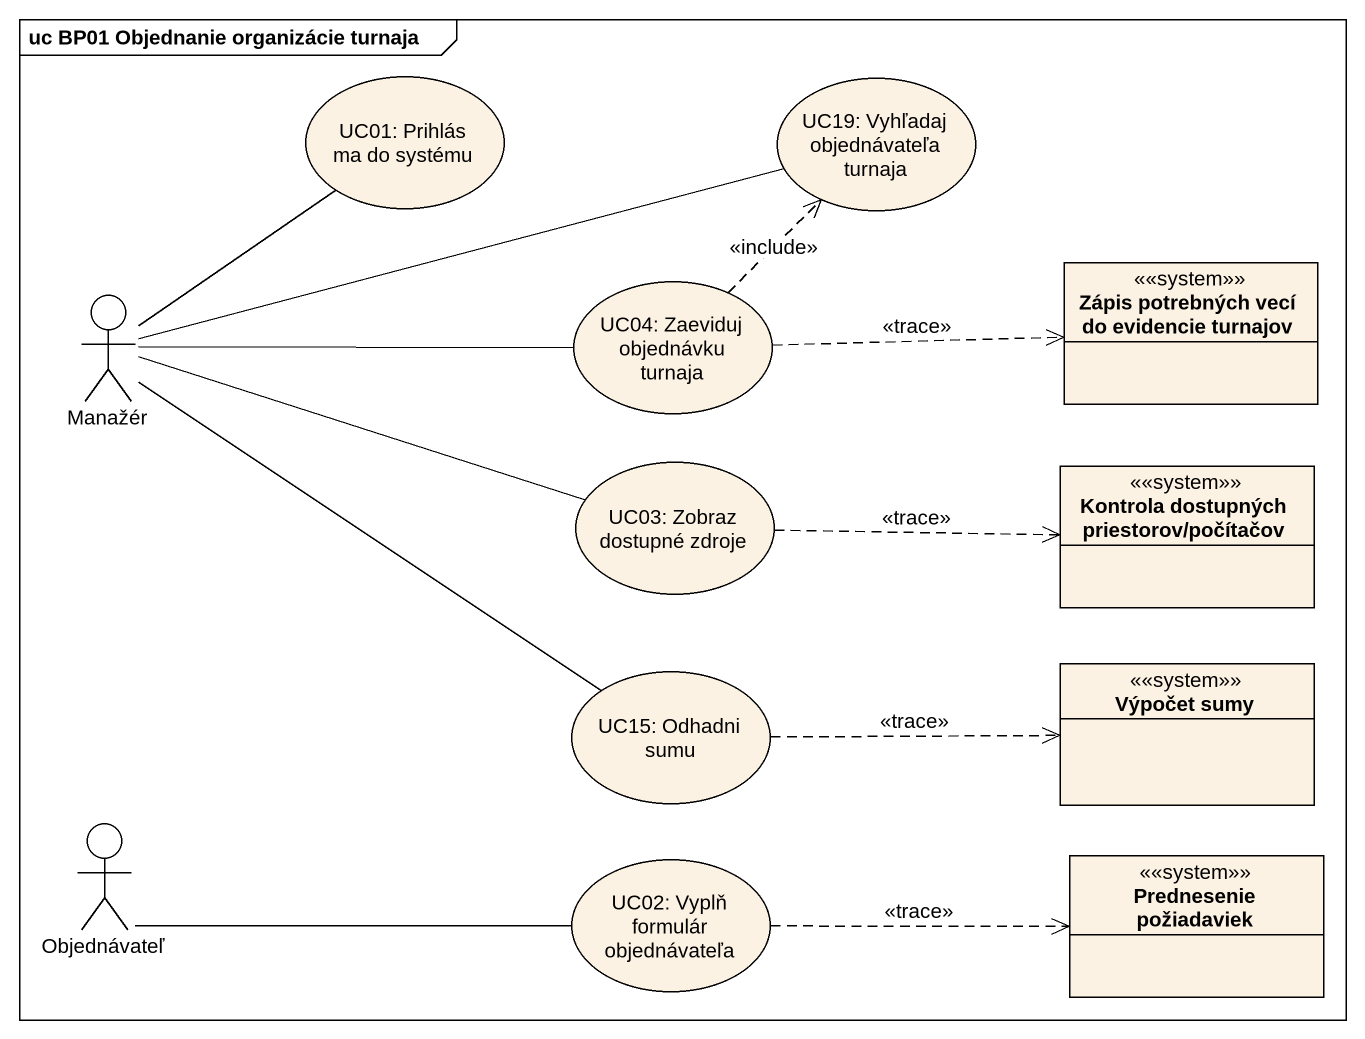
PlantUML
@startuml
mainframe uc BP01 Objednanie organizácie turnaja
allowmixing
hide circle
hide empty members
usecase "UC01: Prihlás ma do systému" as UC01_Prihlás_ma_do_systému
usecase "UC19: Vyhľadaj objednávateľa turnaja" as UC19_Vyhľadaj_objednávateľa
actor Manažér
usecase "UC04: Zaeviduj objednávku turnaja" as UC04_Zaeviduj_objednávku
class "Zápis potrebných vecí do evidencie turnajov" as Zápis_potrebných_vecí_do <<system>>
usecase "UC03: Zobraz dostupné zdroje" as UC03_Zobraz_dostupné_zdroje
class "Kontrola dostupných priestorov/počítačov" as Kontrola_dostupných <<system>>
usecase "UC15: Odhadni sumu" as UC15_Odhadni_sumu
class "Výpočet sumy" as Výpočet_sumy <<system>>
actor Objednávateľ
class "Prednesenie požiadaviek" as Prednesenie_požiadaviek <<system>>
usecase "UC02: Vyplň formulár objednávateľa" as UC02_Vyplň_formulár
UC19_Vyhľadaj_objednávateľa -left- Manažér
Manažér -up- UC01_Prihlás_ma_do_systému
Manažér -right- UC04_Zaeviduj_objednávku
Manažér -right- UC03_Zobraz_dostupné_zdroje
Manažér -- UC15_Odhadni_sumu
UC04_Zaeviduj_objednávku .up.> UC19_Vyhľadaj_objednávateľa : <<include>>
UC04_Zaeviduj_objednávku .right.> Zápis_potrebných_vecí_do : <<trace>>
UC03_Zobraz_dostupné_zdroje .right.> Kontrola_dostupných : <<trace>>
UC15_Odhadni_sumu .right.> Výpočet_sumy : <<trace>>
Objednávateľ -right- UC02_Vyplň_formulár
UC02_Vyplň_formulár .right.> Prednesenie_požiadaviek : <<trace>>
@enduml
